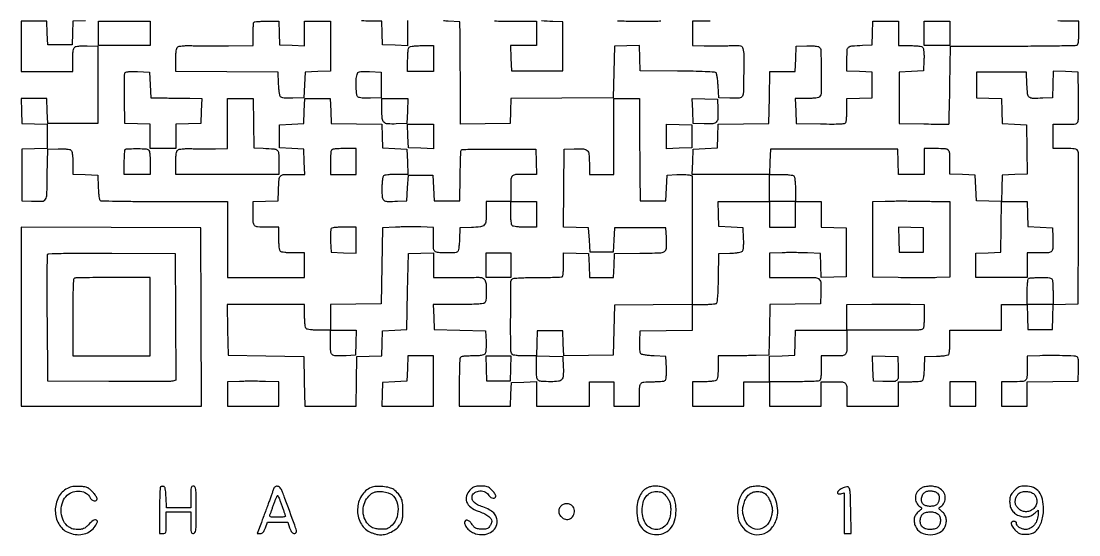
# Model space of a CAD drawing. Extents: x 156 to 936, y 95 to 969.
# Drawn here: x 156 to 936, y 95 to 474 of the extents above; entities that cross this region are included whole.
import ezdxf

# ---------------------------------------------------------------- set-up
doc = ezdxf.new("R2010")
doc.units = 0

msp = doc.modelspace()

# ---------------------------------------------------------------- linework, layer by layer
for points in [[(203.288393, 474.212982), (194.076786, 473.925964), (193.788393, 465.212982), (193.5, 456.5), (184.5, 456.5), (175.5, 456.5), (175.211067, 465.25), (174.922134, 474), (165.461067, 474), (156, 474), (156, 455.5), (156, 437), (175, 437), (194, 437), (194, 445.377555, -0.009406), (194.0746, 449.342652, -0.027148), (194.326735, 452.078343, -0.03848), (194.748928, 453.939147, -0.145524), (195.405204, 454.921326, -0.126804), (196.431833, 455.405224, -0.023545), (198.514748, 455.701133, -0.021342), (201.264652, 455.842502, -0.01153), (204.655204, 455.793771), (212.5, 455.5), (212.5, 427), (212.5, 398.5), (194, 398.5), (175.5, 398.5), (175.212474, 407.75), (174.924948, 417), (165.424948, 417), (155.924948, 417), (156.212474, 407.75), (156.5, 398.5), (165.75, 398.212474), (175, 397.924948), (175, 389), (175, 380.075052), (165.75, 379.787526), (156.5, 379.5), (156.5, 360.5), (156.5, 341.5), (163.479083, 341.199088, 0.020449), (171.375868, 341.181735, 0.253026), (173.874462, 342.660318, 0.128108), (174.893739, 346.126829, 0.004158), (175.227984, 360.763526), (175.5, 379.5), (183.344796, 379.793771, -0.01153), (186.735348, 379.842502, -0.021342), (189.485252, 379.701133, -0.023545), (191.568167, 379.405224, -0.126804), (192.594796, 378.921326, -0.14531), (193.250556, 377.94081, -0.038548), (193.672919, 376.085306, -0.027224), (193.925268, 373.359698, -0.009472), (194, 369.415081), (194, 361.075052), (203.25, 360.787526), (212.5, 360.5), (212.792098, 351.532999, 0.009802), (212.99172, 347.709784, 0.020255), (213.32689, 344.737042, 0.020143), (213.754615, 342.549132, 0.194196), (214.292098, 341.791394, 0.137884), (215.322394, 341.476993, 0.000719), (226.013929, 341.255617, 0.003115), (238.229463, 341.096368, 0.001961), (252.5, 341.055213, -0.000139), (267.344423, 341.066495, -0.000166), (281.348438, 341.068596, -0.000143), (293.160224, 341.063071, -0.001077), (298.75, 341.046818), (308, 341), (308, 313), (308, 285), (316.75, 284.919577, 0.001644), (323.911553, 284.877301, 0.00086), (332.828068, 284.869319, 0.000726), (343.530204, 284.893686, 0.000434), (356.25, 284.952167), (365, 285), (365, 294), (365, 303), (356.7, 303, -0.011084), (353.171507, 303.07823, -0.020332), (350.306878, 303.322289, -0.021091), (348.139671, 303.689458, -0.144849), (347.2, 304.2, -0.144849), (346.689458, 305.139671, -0.021091), (346.322289, 307.306878, -0.020332), (346.07823, 310.171507, -0.011084), (346, 313.7), (346, 322), (337.106989, 322, -0.014732), (330.350994, 322.199102, -0.19511), (328.143776, 323.249844, -0.175559), (327.171283, 325.592092, -0.011491), (327, 333.044262), (327, 340.924948), (336.25, 341.212474), (345.5, 341.5), (345.75303, 349, -0.00842), (346.176507, 357.367945, -0.161913), (347.149792, 359.746245, -0.20356), (349.28527, 360.803416, -0.014513), (356.056578, 361), (365.075052, 361), (364.787526, 370.25), (364.5, 379.5), (355.5, 380), (346.5, 380.5), (346.5, 389), (346.5, 397.5), (355.5, 398), (364.5, 398.5), (364.787526, 407.75), (365.075052, 417), (374.5, 417), (383.924948, 417), (384.212474, 407.75), (384.5, 398.5), (403.211387, 398.228077), (421.922774, 397.956153), (422.211387, 389.228077), (422.5, 380.5), (431.5, 380), (440.5, 379.5), (440.787526, 370.25), (441.075052, 361), (432.737526, 361, 0.01101), (429.190499, 360.921884, 0.020283), (426.315021, 360.678036, 0.021051), (424.141321, 360.311042, 0.145015), (423.2, 359.8, 0.144765), (422.689713, 358.86117, 0.021112), (422.322455, 356.697258, 0.020356), (422.078287, 353.838136, 0.011122), (422, 350.319052, 0.019851), (422.245842, 344.129415, 0.208391), (423.41302, 341.942745, 0.16774), (425.947407, 341.054179, 0.01198), (433.520917, 341.199088), (440.5, 341.5), (441, 351), (441.5, 360.5), (450.5, 360.5), (459.5, 360.5), (460, 351), (460.5, 341.5), (470, 341.5), (479.5, 341.5), (479.730145, 359.477068, -0.002308), (479.85167, 366.453251, -0.003488), (480.027887, 372.525702, -0.001376), (480.229614, 377.730374, -0.081408), (480.420551, 378.653556, -0.293748), (481.275921, 379.281112, -0.006181), (486.76647, 379.551362, -0.008734), (494.813172, 379.707103, -0.002087), (508.190406, 379.676488), (535.5, 379.5), (535.787526, 370.25), (536.075052, 361), (528.119313, 361, 0.011676), (520.578687, 360.823888, 0.180709), (518.23551, 359.821417, 0.191194), (517.190859, 357.550484, 0.01333), (517, 350.393011), (517, 341), (508, 341), (499, 341), (499, 333.19113, -0.021393), (498.710893, 326.437187, -0.172022), (497.445101, 323.649791, -0.172829), (494.709314, 322.289094, -0.021639), (488, 321.778245), (479.5, 321.5), (479.206033, 313.031844, -0.010674), (479.005667, 309.460658, -0.020911), (478.666992, 306.63313, -0.02067), (478.236162, 304.533237, -0.192561), (477.706033, 303.797157, -0.129551), (475.866154, 303.210824, -0.010011), (470.644524, 303.049855, -0.013912), (465.431055, 303.138633, -0.0543), (462.25, 303.630286, -0.119278), (460.998475, 304.312812, -0.151027), (460.330915, 305.440995, -0.053747), (460.053651, 307.610286, -0.004933), (460, 313.048011), (460, 321.86276), (450.75, 322.18138, 0.007), (446.521873, 322.267784, 0.004027), (441.426563, 322.25953, 0.004022), (436.307538, 322.168824, 0.006705), (432, 322), (422.5, 321.5), (422, 293.5), (421.5, 265.5), (402.75, 265.227935), (384, 264.955869), (384, 255.477935), (384, 246), (375.7, 246, -0.011084), (372.171507, 246.07823, -0.020332), (369.306878, 246.322289, -0.021091), (367.139671, 246.689458, -0.144849), (366.2, 247.2, -0.144849), (365.689458, 248.139671, -0.021091), (365.322289, 250.306878, -0.020332), (365.07823, 253.171507, -0.011084), (365, 256.7), (365, 265), (336.477935, 265), (307.955869, 265), (308.227935, 246.25), (308.5, 227.5), (336.5, 227), (364.5, 226.5), (364.772559, 208.25), (365.045117, 190), (384, 190), (402.954883, 190), (403.227441, 208.25), (403.5, 226.5), (412.712964, 226.787036), (421.925929, 227.074071), (422.212964, 236.287036), (422.5, 245.5), (431.5, 246), (440.5, 246.5), (441, 274.5), (441.5, 302.5), (450.75, 302.787526), (460, 303.075052), (460, 294.037526), (460, 285), (468.75, 284.881396, 0.003027), (472.795634, 284.851055, 0.001644), (477.768566, 284.860216, 0.001637), (482.828258, 284.902736, 0.002591), (487.164267, 284.975847, -0.004947), (492.91022, 285.045651, -0.042418), (495.470048, 284.8339, -0.105963), (496.919805, 284.25744, -0.123067), (497.914267, 283.160193, -0.105733), (498.791865, 280.116446, -0.019195), (498.978899, 274.208462, -0.015801), (498.751825, 268.288247, -0.180798), (497.8, 266.2, -0.171775), (496.578973, 265.617435, -0.0109), (492.562402, 265.28272, -0.01162), (486.814006, 265.06357, -0.003717), (478.262474, 265), (459.924948, 265), (460.212474, 255.75), (460.5, 246.5), (479.5, 246), (498.5, 245.5), (498.793771, 237.655204, -0.01153), (498.842502, 234.264652, -0.021342), (498.701133, 231.514748, -0.023545), (498.405224, 229.431833, -0.126804), (497.921326, 228.405204, -0.144912), (496.943902, 227.750408, -0.038672), (495.098201, 227.327728, -0.027367), (492.391264, 227.07498, -0.009595), (488.484544, 227, 0.008015), (484.350658, 226.933729, 0.032921), (481.858209, 226.688995, 0.05832), (480.345113, 226.253567, 0.204709), (479.654295, 225.541492, 0.081871), (479.42975, 224.450759, 0.002169), (479.255042, 219.505482, 0.004493), (479.126857, 213.677196, 0.003053), (479.081071, 207.041492), (479.067529, 190), (497.994832, 190), (516.922134, 190), (517.211067, 198.75), (517.5, 207.5), (526.75, 207.787526), (536, 208.075052), (536, 199.037526), (536, 190), (555.5, 190), (575, 190), (575, 199), (575, 208), (584, 208), (593, 208), (593, 199), (593, 190), (602.5, 190), (612, 190), (612, 197.418213, -0.012045), (612.169488, 204.452803, -0.170409), (613.103321, 206.752319, -0.196932), (615.216333, 207.795471, -0.016954), (621.356989, 208.015313, 0.009288), (624.570103, 208.081049, 0.012325), (627.487838, 208.267102, 0.009701), (629.896861, 208.527636, 0.10999), (630.793098, 208.850966, 0.187221), (631.389362, 209.659703, 0.039341), (631.721251, 211.4185, 0.027159), (631.864234, 214.085459, 0.008519), (631.793098, 218.085653), (631.5, 226.5), (622.795583, 227, -0.010967), (619.381989, 227.271312, -0.015042), (616.327771, 227.674739, -0.01172), (613.836594, 228.140547, -0.145803), (613.000726, 228.594857, -0.155444), (612.558498, 229.454858, -0.019595), (612.289631, 231.55462, -0.019943), (612.157432, 234.29015, -0.011423), (612.205143, 237.594857), (612.5, 245.5), (631.75, 245.771593), (651, 246.043186), (651, 255.521593), (651, 265), (659.25, 265.015313, 0.008715), (662.499311, 265.077986, 0.011727), (665.436726, 265.254937, 0.008914), (667.863889, 265.502015, 0.11214), (668.726088, 265.809551, 0.223435), (669.339909, 266.777433, 0.01141), (669.731244, 270.573985, 0.01247), (670.034694, 276.090119, 0.003691), (670.226088, 284.544238), (670.5, 302.5), (678.659911, 302.788987, 0.010945), (682.292245, 302.997312, 0.024272), (685.042461, 303.350478, 0.02931), (687.017384, 303.823014, 0.147204), (687.953682, 304.44419, 0.129776), (688.41635, 305.440851, 0.021391), (688.701653, 307.561567, 0.02038), (688.840398, 310.323142, 0.011719), (688.793771, 313.655204), (688.5, 321.5), (679.5, 322), (670.5, 322.5), (670.212474, 331.75), (669.924948, 341), (688.962474, 341), (708, 341), (708, 331.5), (708, 322), (717.5, 322), (727, 322), (727, 331.5), (727, 341), (736.5, 341), (746, 341), (746, 331.537526), (746, 322.075052), (755.25, 321.787526), (764.5, 321.5), (764.5, 303.5), (764.5, 285.5), (755.289473, 285.212997), (746.078945, 284.925993), (745.789473, 293.712997), (745.5, 302.5), (736, 303, 0.006938), (731.692458, 303.166817, 0.004162), (726.573437, 303.251332, 0.004166), (721.478137, 303.250578, 0.007241), (717.25, 303.15347), (708, 302.806941), (708, 293.90347), (708, 285), (716.75, 284.877856, 0.003081), (720.761632, 284.846577, 0.001745), (725.621493, 284.855586, 0.001741), (730.520626, 284.898823, 0.002865), (734.663595, 284.973564, -0.021345), (741.781619, 284.838912, -0.189825), (744.56881, 283.537683, -0.181798), (745.785214, 280.653825, -0.019299), (745.79184, 273.237562), (745.5, 265.5), (726.771984, 265.228016), (708.043969, 264.956031), (707.771984, 246.228016), (707.5, 227.5), (698, 227.329024, -0.000729), (693.692568, 227.257785, -0.000437), (688.573437, 227.185059, -0.000437), (683.478045, 227.121575, -0.00076), (679.25, 227.079024), (670, 227), (670, 218.7, -0.011084), (669.92177, 215.171507, -0.020332), (669.677711, 212.306878, -0.021091), (669.310542, 210.139671, -0.144849), (668.8, 209.2, -0.144849), (667.860329, 208.689458, -0.021091), (665.693122, 208.322289, -0.020332), (662.828493, 208.07823, -0.011084), (659.3, 208), (651, 208), (651, 199), (651, 190), (670, 190), (689, 190), (689, 199), (689, 208), (698.5, 208), (708, 208), (708, 199), (708, 190), (727, 190), (746, 190), (746, 199), (746, 208), (754.893011, 208, -0.014293), (761.629342, 207.807402, -0.190034), (763.840438, 206.785965, -0.179949), (764.821795, 204.50542, -0.01257), (765, 197.418213), (765, 190), (784, 190), (803, 190), (803, 199), (803, 208), (811.25, 208.015313, 0.008579), (814.497876, 208.077072, 0.011582), (817.430835, 208.251296, 0.008725), (819.854929, 208.494381, 0.112667), (820.706033, 208.797157, 0.192561), (821.236162, 209.533237, 0.02067), (821.666992, 211.63313, 0.020911), (822.005667, 214.460658, 0.010674), (822.206033, 218.031844), (822.5, 226.5), (830.968156, 226.793967, 0.010674), (834.539342, 226.994333, 0.020911), (837.36687, 227.333008, 0.02067), (839.466763, 227.763838, 0.192561), (840.202843, 228.293967, 0.112667), (840.505619, 229.145071, 0.008725), (840.748704, 231.569165, 0.011582), (840.922928, 234.502124, 0.008579), (840.984687, 237.75), (841, 246), (860, 246), (879, 246), (879, 255.5), (879, 265), (888.462474, 265), (897.924948, 265), (898.212474, 255.75), (898.5, 246.5), (907.5, 246.5), (916.5, 246.5), (916.787036, 255.712964), (917.074071, 264.925929), (926.287036, 265.212964), (935.5, 265.5), (935.776118, 320.5, 0.000946), (935.842591, 341.744487, 0.001484), (935.810983, 360.004687, 0.000367), (935.724204, 375.978155, 0.057952), (935.507066, 377.75, 0.122612), (934.851516, 379.003912, 0.154493), (933.732866, 379.672192, 0.053324), (931.54856, 379.947535, 0.004712), (925.980948, 380), (917, 380), (917, 389), (917, 398), (925.980948, 398, 0.004723), (931.546285, 398.052569, 0.05326), (933.733241, 398.32806, 0.153853), (934.855448, 398.996239, 0.122337), (935.516124, 400.25, 0.054093), (935.724896, 401.805286, 0.002845), (935.823778, 406.832812, 0.00446), (935.854068, 412.824029, 0.003227), (935.785177, 419.5), (935.5, 436.5), (926.286659, 436.787041), (917.073318, 437.074081), (916.786659, 427.287041), (916.5, 417.5), (909.520917, 417.199088, -0.012739), (901.942653, 417.065605, -0.177046), (899.421808, 418.009645, -0.194277), (898.223546, 420.321238, -0.015844), (897.787398, 427.259666), (897.5, 436.5), (879, 436.5), (860.5, 436.5), (860.5, 427), (860.5, 417.5), (869.712964, 417.212964), (878.925929, 416.925929), (879.212964, 407.712964), (879.5, 398.5), (888.5, 398), (897.5, 397.5), (897.748183, 379.287502), (897.996366, 361.075004), (888.748183, 360.787502), (879.5, 360.5), (879.213341, 350.712959), (878.926682, 340.925919), (869.713341, 341.212959), (860.5, 341.5), (860, 351), (859.5, 360.5), (850.25, 360.787526), (841, 361.075052), (841, 368.955738, 0.011491), (840.828717, 376.407908, 0.175559), (839.856224, 378.750156, 0.19511), (837.649006, 379.800898, 0.014732), (830.893011, 380), (822, 380), (822, 370.5), (822, 361), (812.537526, 361), (803.075052, 361), (802.787526, 370.25), (802.5, 379.5), (755.5, 379.5), (708.5, 379.5), (708.212474, 370.25), (707.924948, 361), (679.424948, 361), (650.924948, 361), (651.212474, 370.25), (651.5, 379.5), (660.5, 380), (669.5, 380.5), (669.788613, 389.228077), (670.077226, 397.956153), (688.788613, 398.228077), (707.5, 398.5), (707.771593, 417.75), (708.043186, 437), (717.484067, 437), (726.924948, 437), (727.212474, 446.25), (727.5, 455.5), (735.344796, 455.793771, -0.011694), (738.684738, 455.84068, -0.020508), (741.444759, 455.70159, -0.021674), (743.560256, 455.41489, -0.129385), (744.560957, 454.94941, -0.217363), (745.760324, 452.466558, -0.003648), (745.988887, 436.855043, -0.004249), (745.971064, 421.409452, -0.172448), (744.830119, 418.295306, -0.157031), (743.910757, 417.710484, -0.029855), (741.939403, 417.320419, -0.024048), (739.145361, 417.075128, -0.00987), (735.340029, 417), (726.924948, 417), (727.212474, 407.75), (727.5, 398.5), (745.426279, 398.226208, 0.003244), (754.364497, 398.147687, 0.013907), (759.689515, 398.283582, 0.016205), (763.133477, 398.579568, 0.225497), (764.160966, 399.226208, 0.110756), (764.479785, 400.113661, 0.009416), (764.736403, 402.538238, 0.012109), (764.919837, 405.474126, 0.00908), (764.984687, 408.712474), (765, 416.924948), (774.25, 417.212474), (783.5, 417.5), (783.5, 427), (783.5, 436.5), (774.25, 436.787526), (765, 437.075052), (765, 446.018474, -0.014194), (765.190094, 452.713321, -0.199365), (766.215838, 454.834916, -0.165063), (768.527107, 455.811311, -0.009054), (776.5, 456.245668), (783.5, 456.5), (783.788933, 465.25), (784.077866, 474), (793.538933, 474), (803, 474), (803, 465), (803, 456), (811.377555, 456, -0.009406), (815.342652, 455.9254, -0.027148), (818.078343, 455.673265, -0.03848), (819.939147, 455.251072, -0.145524), (820.921326, 454.594796, -0.126804), (821.405224, 453.568167, -0.023545), (821.701133, 451.485252, -0.021342), (821.842502, 448.735348, -0.01153), (821.793771, 445.344796), (821.5, 437.5), (812.5, 437), (803.5, 436.5), (803.5, 417.5), (803.5, 398.5), (821.75, 398.227441, 0.001414), (828.762379, 398.142554, 0.002319), (834.700991, 398.115011, 0.000271), (839.987863, 398.117876, 0.231864), (840.210819, 398.227441, 0.159319), (840.299984, 398.477615, 0.000083), (840.518094, 406.791811, 0.00111), (840.738921, 416.053059, 0.000676), (840.960819, 427), (841.5, 455.5), (887.292351, 455.659263, 0.001132), (904.951465, 455.760664, 0.0018), (920.061383, 455.936052, 0.000366), (933.356957, 456.148009, 0.087657), (934.542351, 456.377878, 0.20724), (935.256963, 457.077924, 0.057064), (935.690895, 458.627759, 0.0321), (935.934437, 461.18872, 0.007659), (936, 465.468615), (936, 474), (928.081787, 474, -0.011337), (920.606774, 474.169516, -0.173918)], [(441, 474.443422), (441, 455.924948), (431.75, 456.212474), (422.5, 456.5), (422.211067, 465.25), (421.922134, 474), (413.496251, 474, -0.022368), (407.033259, 474.289271, -0.185588)], [(664.122326, 474.065109, -0.006989), (659.464816, 474), (651, 474), (651, 465), (651, 456), (659.75, 455.881396, 0.003011), (663.792526, 455.85095, 0.001641), (668.755058, 455.859753, 0.001635), (673.799992, 455.901758, 0.002597), (678.118282, 455.974268, -0.003895), (684.27899, 456.061715, -0.0532), (686.506531, 455.838447, -0.166746), (687.632014, 455.168916, -0.116634), (688.308067, 453.842873, -0.058815), (688.896762, 449.032078, -0.004203), (688.840946, 435.541043, -0.002549), (688.593456, 421.51315, -0.117704), (687.867902, 418.753172, -0.13175), (686.977141, 417.803477, -0.097513), (685.623933, 417.292568, -0.043793), (683.311596, 417.109356, -0.006715), (678.693659, 417.210468), (670.5, 417.5), (670, 426.204417, 0.010361), (669.733196, 429.613657, 0.014363), (669.343274, 432.654215, 0.010831), (668.896516, 435.138564, 0.148056), (668.466466, 435.937952, 0.18386), (667.41198, 436.408347, 0.002628), (660.398615, 436.764112, 0.006159), (651.56571, 437.056674, 0.002773), (639.966466, 437.233534), (612.5, 437.5), (612.211984, 446.787023), (611.923969, 456.074046), (602.711984, 455.787023), (593.5, 455.5), (593, 436.5), (592.5, 417.5), (554.787367, 417.238011), (517.074734, 416.976023), (516.787367, 407.738011), (516.5, 398.5), (498.25, 398.267027), (480, 398.034054), (479.893608, 426.267027, 0.000344), (479.842337, 437.772683, 0.00037), (479.776284, 448.997189, 0.000349), (479.705719, 458.631567, 0.001773), (479.643608, 464), (479.5, 473.5), (470.795583, 474, -0.010084), (467.388323, 474.264753, -0.014048)], [(505.047559, 474.271549, 0.008261), (510.916002, 474.066025, 0.004622), (518.059017, 474), (536, 474), (536, 465), (536, 456), (526.462474, 456), (516.924948, 456), (517.212474, 446.75), (517.5, 437.5), (536.5, 437.5), (555.5, 437.5), (555.5, 455.5), (555.5, 473.5), (548, 473.75303, -0.00835), (539.642263, 474.174822, -0.160196)], [(595.754472, 474.364262, 0.00242), (600.784097, 474.178303, 0.004765), (606.727001, 474.044051, 0.003264), (613.474799, 474, 0.002672), (623.159864, 474.051749, 0.019343), (627.81213, 474.281609, 0.038952)]]:
    msp.add_lwpolyline(points, format="xyb")
for points in [[(251, 465), (251, 456), (232, 456), (213, 456), (213, 465), (213, 474), (232, 474), (251, 474)], [(841, 465), (841, 456), (831.5, 456), (822, 456), (822, 465), (822, 474), (831.5, 474), (841, 474)], [(460, 388.962474), (460, 379.924948), (450.75, 380.212474), (441.5, 380.5), (441.211067, 389.25), (440.922134, 398), (450.461067, 398), (460, 398)], [(650.5, 389), (650.5, 380.5), (641.25, 380.212474), (632, 379.924948), (632, 389), (632, 398.075052), (641.25, 397.787526), (650.5, 397.5)], [(156, 256.007138), (156, 190), (222.50719, 190), (289.014379, 190), (288.75719, 255.75), (288.5, 321.5), (222.25, 321.757138), (156, 322.014276)], [(803.211971, 312.788029), (803.5, 303.5), (812.5, 303.5), (821.5, 303.5), (821.5, 312.5), (821.5, 321.5), (812.211971, 321.788029), (802.923942, 322.076058)], [(517, 294), (517, 285), (508, 285), (499, 285), (499, 294), (499, 303), (508, 303), (517, 303)], [(440.787526, 217.75), (440.5, 208.5), (431.5, 208), (422.5, 207.5), (422.211067, 198.75), (421.922134, 190), (440.961067, 190), (460, 190), (460, 208.5), (460, 227), (450.537526, 227), (441.075052, 227)], [(516.787526, 217.75), (516.5, 208.5), (508, 208.5), (499.5, 208.5), (499.212474, 217.75), (498.924948, 227), (508, 227), (517.075052, 227)], [(841, 199), (841, 190), (850.5, 190), (860, 190), (860, 199), (860, 208), (850.5, 208), (841, 208)]]:
    msp.add_lwpolyline(points, close=True)
for points in [[(346.211067, 465.25), (346.5, 456.5), (355.75, 456.212474), (365, 455.924948), (365, 464.962474), (365, 474), (374.5, 474), (384, 474), (384, 455.537526), (384, 437.075052), (374.75, 436.787526), (365.5, 436.5), (365, 427), (364.5, 417.5), (356.403945, 417.212045, -0.009286), (352.542386, 417.146465, -0.027996), (349.914254, 417.297926, -0.040696), (348.140288, 417.648101, -0.151604), (347.197621, 418.261881, -0.125475), (346.74742, 419.210577, -0.012743), (346.327227, 421.688932, -0.015307), (345.98723, 424.715916, -0.011626), (345.793676, 428.049836), (345.5, 436.5), (307.75, 436.762025), (270, 437.02405), (270, 445.38958, -0.009139), (270.074231, 449.450425, -0.029014), (270.33064, 452.153745, -0.043905), (270.773513, 453.960894, -0.13837), (271.47458, 454.978903, -0.125079), (272.589189, 455.508902, -0.024523), (274.802749, 455.834299, -0.020936), (277.814653, 456.000288, -0.00977), (281.72458, 455.975462, 0.00426), (286.303244, 455.895928, 0.001275), (293.283158, 455.851957, 0.001278), (301.11928, 455.8426, 0.001384), (308.75, 455.874114), (327, 456), (327, 464.333333, -0.007459), (327.048357, 467.574835, -0.011027), (327.195833, 470.414583, -0.006456), (327.401196, 472.773194, -0.173108), (327.666667, 473.333333, -0.174591), (328.231761, 473.599162, -0.005914), (330.720855, 473.804167, -0.010518), (333.709469, 473.951665, -0.00707), (337.127734, 474), (345.922134, 474)], [(460, 446.5), (460, 437), (450.5, 437), (441, 437), (441, 445.3, -0.011084), (441.07823, 448.828493, -0.020332), (441.322289, 451.693122, -0.021091), (441.689458, 453.860329, -0.144849), (442.2, 454.8, -0.144849), (443.139671, 455.310542, -0.021091), (445.306878, 455.677711, -0.020332), (448.171507, 455.92177, -0.011084), (451.7, 456), (460, 456)], [(251, 427), (251.5, 417.5), (261.5, 417.378301, -0.000173), (265.967942, 417.322383, -0.000111), (271.143836, 417.254662, -0.000112), (276.20474, 417.186185, -0.000211), (280.287526, 417.128301), (289.075052, 417), (288.787526, 407.75), (288.5, 398.5), (279.25, 398.212474), (270, 397.924948), (270, 388.962474), (270, 380), (260.5, 380), (251, 380), (251, 388.962474), (251, 397.924948), (241.75, 398.212474), (232.5, 398.5), (232.226045, 416.466382, -0.002738), (232.157838, 423.447139, -0.004101), (232.181672, 429.543708, -0.001757), (232.263004, 434.747927, -0.087035), (232.459691, 435.755553, -0.230713), (233.132554, 436.383519, -0.046636), (234.779627, 436.724608, -0.028631), (237.436466, 436.867546, -0.007369), (241.733647, 436.789171), (250.5, 436.5)], [(421.5, 427), (421.5, 417.5), (413.655204, 417.206229, -0.01153), (410.264652, 417.157498, -0.021342), (407.514748, 417.298867, -0.023545), (405.431833, 417.594776, -0.126804), (404.405204, 418.078674, -0.194107), (403.439925, 419.868396, -0.016355), (403.020493, 425.202308, -0.022519), (403.016409, 430.743702, -0.054415), (403.639985, 434.78709, -0.110763), (404.30988, 436.066437, -0.165116), (405.383551, 436.710791, -0.057007), (407.450552, 436.916833, -0.004686), (412.876331, 436.78709), (421.5, 436.5)], [(327.227441, 398.75), (327.5, 380.5), (334.5, 380.245668, -0.009074), (342.47539, 379.810854, -0.165509), (344.785755, 378.832254, -0.199016), (345.810651, 376.706186, -0.014075), (346, 369.980948), (346, 361), (308, 361), (270, 361), (270, 369.377555, -0.009118), (270.074186, 373.44514, -0.028987), (270.330524, 376.151611, -0.043883), (270.773344, 377.96035, -0.13844), (271.47458, 378.978903, -0.125079), (272.589189, 379.508902, -0.024523), (274.802749, 379.834299, -0.020936), (277.814653, 380.000288, -0.00977), (281.72458, 379.975462, 0.003165), (285.717686, 379.89735, 0.001862), (290.492533, 379.851957, 0.001862), (295.264977, 379.842131, 0.00318), (299.25, 379.874114), (308, 380), (308, 398.5), (308, 417), (317.477441, 417), (326.954883, 417)], [(440.787526, 407.75), (440.5, 398.5), (432.520365, 398.203802, -0.024754), (426.179672, 398.2824, -0.188489), (423.521953, 399.515788, -0.172538), (422.277182, 402.288424, -0.02007), (422, 409.19113), (422, 417), (431.537526, 417), (441.075052, 417)], [(612.030494, 398.25, 0.00079), (612.057919, 389.697251, 0.000459), (612.11651, 379.426562, 0.000459), (612.194129, 369.132136, 0.000774), (612.280494, 360.5), (612.5, 341.5), (622, 341.5), (631.5, 341.5), (632, 351), (632.5, 360.5), (639.479083, 360.800912, -0.008543), (642.315847, 360.874694, -0.00936), (645.068333, 360.847713, -0.008876), (647.417649, 360.738925, -0.045501), (648.705905, 360.537677), (650.953644, 359.973531), (650.921937, 312.50201), (650.89023, 265.03049), (622.195115, 264.765245), (593.5, 264.5), (593, 246), (592.5, 227.5), (574.287172, 227.276733), (556.074344, 227.053466), (555.787172, 236.276733), (555.5, 245.5), (546, 245.5), (536.5, 245.5), (536.212959, 236.286659), (535.925919, 227.073318), (545.712959, 226.786659), (555.5, 226.5), (555.796198, 218.520365, -0.023411), (555.736324, 212.354832, -0.167714), (554.623376, 209.638483, -0.185309), (552.13495, 208.33303, -0.029742), (546.55887, 208.013655, -0.013691), (539.594004, 208.22011, -0.178439), (537.258312, 209.235762, -0.188471), (536.206213, 211.500529, -0.01558), (536, 218.116631), (536, 227), (527.622445, 227, -0.009981), (523.851026, 227.075291, -0.02388), (521.063814, 227.320284, -0.029286), (519.089262, 227.708185, -0.157672), (518.176718, 228.287068, -0.17373), (517.006517, 231.505862, -0.001735), (516.976788, 256.295596, -0.001459), (517.106645, 281.315654, -0.220986), (518.302906, 283.836427, -0.152549), (519.478705, 284.319691, -0.007212), (523.793877, 284.63428, -0.010005), (529.449799, 284.851239, -0.004583), (536.83351, 284.918919, 0.00325), (543.505801, 284.962287, 0.004985), (549.284539, 285.095039, 0.001859), (554.240065, 285.276769, 0.129009), (555.029896, 285.518476, 0.220226), (555.414138, 286.100261, 0.010925), (555.715032, 288.432476, 0.015933), (555.929648, 291.304239, 0.010683), (556, 294.596543), (556, 303.075052), (565.25, 302.787526), (574.5, 302.5), (574.788933, 293.75), (575.077866, 285), (584, 285), (592.922134, 285), (593.211067, 293.75), (593.5, 302.5), (612.236474, 302.772016, 0.004158), (626.873171, 303.106261, 0.128108), (630.339682, 304.125538, 0.253026), (631.818265, 306.624132, 0.020449), (631.800912, 314.520917), (631.5, 321.5), (612.5, 321.5), (593.5, 321.5), (593, 312.5), (592.5, 303.5), (584, 303.5), (575.5, 303.5), (575, 312.5), (574.5, 321.5), (565.234727, 321.787728), (555.969453, 322.075456), (556.234727, 350.787728), (556.5, 379.5), (563.734468, 379.793496, -0.020779), (570.581767, 379.786611, -0.176675), (573.376493, 378.630306, -0.185863), (574.694661, 375.977918, -0.023427), (575, 369.464816), (575, 361), (584, 361), (593, 361), (593.092739, 369.75, 0.002168), (593.121685, 374.371542, 0.00061), (593.126798, 381.584375, 0.000615), (593.112617, 389.738298, 0.000648), (593.078456, 397.75), (592.971434, 417), (602.485717, 417), (612, 417)], [(669.793496, 409.265532, -0.020426), (669.791428, 402.366406, -0.176584), (668.639144, 399.568826, -0.193533), (666.014678, 398.306941, -0.025297), (659.693659, 398.210468), (651.5, 398.5), (651.211971, 407.788029), (650.923942, 417.076058), (660.211971, 416.788029), (669.5, 416.5)], [(249.418213, 379.393011, -0.192406), (250.217093, 378.653872, -0.06988), (250.688469, 377.154102, -0.034532), (250.937024, 374.571713, -0.00673), (251, 369.893011), (251, 361), (241.5, 361), (232, 361), (232, 369.833333, -0.007039), (232.048334, 373.266524, -0.010477), (232.195833, 376.267708, -0.005871), (232.400808, 378.76784, -0.174709), (232.666667, 379.333333, -0.192867), (233.981803, 379.896108, -0.004931), (240.550861, 379.984299, -0.008182), (246.871554, 379.903379, -0.084511)], [(384.606989, 378.418213, 0.06844), (384.368926, 377.400281, 0.007317), (384.178303, 374.9751, 0.008902), (384.044385, 372.066073, 0.00705), (384, 368.918213), (384, 361), (393.5, 361), (403, 361), (403, 370.5), (403, 380), (394.106989, 380, 0.00673), (389.428287, 379.937024, 0.034532), (386.845898, 379.688469, 0.06988), (385.346128, 379.217093, 0.192406)], [(725.8, 359.8, -0.147006), (726.316915, 358.838945, -0.020534), (726.681818, 356.584848, -0.019692), (726.923212, 353.57572, -0.010168), (727, 349.8), (727, 341), (717.5, 341), (708, 341), (708, 351), (708, 361), (716.3, 361, -0.011084), (719.828493, 360.92177, -0.020332), (722.693122, 360.677711, -0.021091), (724.860329, 360.310542, -0.144849)], [(536, 331.5), (536, 322), (527.7, 322, -0.011084), (524.171507, 322.07823, -0.020332), (521.306878, 322.322289, -0.021091), (519.139671, 322.689458, -0.144849), (518.2, 323.2, -0.144849), (517.689458, 324.139671, -0.021091), (517.322289, 326.306878, -0.020332), (517.07823, 329.171507, -0.011084), (517, 332.7), (517, 341), (526.5, 341), (536, 341)], [(831.75, 341.063793), (841, 341), (841, 313.036212), (841, 285.072424), (831.25, 284.786212, -0.005573), (826.247186, 284.695144, -0.001813), (818.85625, 284.669796, -0.001807), (810.643566, 284.70109, -0.002035), (802.75, 284.791817), (784, 285.083634), (784, 313.004291), (784, 340.924948), (793.25, 341.212474, -0.004156), (797.51219, 341.309506, -0.002297), (802.720312, 341.360841, -0.002289), (807.999661, 341.364454, -0.003681), (812.5, 341.313793, 0.000868), (817.000323, 341.237811, 0.00054), (822.279688, 341.163546, 0.000542), (827.487862, 341.101549, 0.000981)], [(898.212474, 331.75), (898.5, 322.5), (907.5, 322), (916.5, 321.5), (916.800912, 314.520917, -0.012322), (916.941866, 306.88044, -0.176722), (916.009281, 304.372662, -0.202101), (913.732324, 303.227183, -0.01682), (906.980948, 303), (898, 303), (898, 294), (898, 285), (879, 285), (860, 285), (860, 293.962474), (860, 302.924948), (869.25, 303.212474), (878.5, 303.5), (878.772065, 322.25), (879.044131, 341), (888.484539, 341), (897.924948, 341)], [(384.423642, 320.661609, 0.079281), (384.235027, 319.7687, 0.006579), (384.147568, 317.392336, 0.008656), (384.129541, 314.539392, 0.006569), (384.205027, 311.411609), (384.5, 303.5), (393.75, 303.212474), (403, 302.924948), (403, 312.462474), (403, 322), (393.968615, 322, 0.007593), (389.620517, 321.933967, 0.027242), (386.854544, 321.698735, 0.041413), (385.106941, 321.304101, 0.228749)], [(269.759875, 255.77153), (270.019749, 209.043061), (267.759875, 208.494001, -0.057675), (266.004934, 208.276836, -0.000538), (252.945088, 208.187752, -0.00181), (237.910959, 208.155786, -0.001169), (220.5, 208.222471), (175.5, 208.5), (175.239372, 254.5, -0.000997), (175.174287, 272.225103, -0.001596), (175.197198, 287.357597, -0.000282), (175.267665, 300.72814, -0.090314), (175.461789, 301.759906, -0.301449), (176.45055, 302.464468, -0.003096), (185.402033, 302.70934, -0.005599), (198.68089, 302.841585, -0.001079), (222.722417, 302.759906), (269.5, 302.5)], [(195.25, 284.337719, 0.286605), (194.579791, 283.416621, 0.006896), (194.265434, 277.906228, 0.008864), (194.055066, 269.647433, 0.001935), (194, 255.416667), (194, 227), (222.5, 227), (251, 227), (251, 256), (251, 285), (223.75, 284.921053, 0.001717), (213.21496, 284.854351, 0.002675), (204.1375, 284.717133, 0.000767), (196.247198, 284.543529, 0.090243)], [(916.393011, 283.418213, -0.069754), (916.631434, 282.386579, -0.006804), (916.821697, 279.828225, -0.008515), (916.955643, 276.757628, -0.006641), (917, 273.418213), (917, 265), (907.5, 265), (898, 265), (898, 274.416667, -0.007664), (898.066885, 278.779825, -0.023674), (898.296577, 281.718794, -0.030487), (898.663429, 283.66522, -0.23943), (899.25, 284.337719, -0.073768), (900.090566, 284.54009, -0.005873), (902.377947, 284.717133, -0.007854), (905.124525, 284.854008, -0.005939), (908.143011, 284.921053, -0.008277), (912.114571, 284.896331, -0.039372), (914.372614, 284.666389, -0.078191), (915.702595, 284.201528, -0.179923)], [(821.984687, 256.683587, -0.009382), (821.918022, 253.453458, -0.012421), (821.72919, 250.518081, -0.00983), (821.46462, 248.094691, -0.109622), (821.136411, 247.186477, -0.187083), (820.304599, 246.572623, -0.036226), (818.437012, 246.206766, -0.025722), (815.616033, 246.010126, -0.008179), (811.401724, 246.00253, 0.002366), (806.74442, 246.048278, 0.000698), (799.607069, 246.07464, 0.000701), (791.581411, 246.081828, 0.000754), (783.75, 246.066053), (765, 246), (765, 238.081787, -0.01141), (764.829247, 230.599988, -0.175208), (763.85745, 228.252746, -0.195511), (761.650479, 227.199638, -0.014768), (754.893011, 227), (746, 227), (746, 218.106989, -0.00673), (745.937024, 213.428287, -0.034532), (745.688469, 210.845898, -0.06988), (745.217093, 209.346128, -0.192406), (744.418213, 208.606989, -0.081401), (743.244542, 208.364228, -0.002396), (738.184475, 208.178303, -0.00474), (732.207024, 208.044049, -0.003244), (725.418213, 208), (708, 208), (708, 217.462474), (708, 226.924948), (717.25, 227.212474), (726.5, 227.5), (726.787526, 236.75), (727.075052, 246), (746.037526, 246), (765, 246), (765, 255.477935), (765, 264.955869), (783.25, 265.227935, -0.002221), (790.988621, 265.308914, -0.001894), (799.15, 265.327134, -0.001909), (806.574392, 265.287242, -0.005417), (811.75, 265.183587), (822, 264.867173)], [(402.787526, 236.75), (402.5, 227.5), (395.520917, 227.199088, -0.012322), (387.88044, 227.058134, -0.176722), (385.372662, 227.990719, -0.202101), (384.227183, 230.267676, -0.01682), (384, 237.019052), (384, 246), (393.537526, 246), (403.075052, 246)], [(802.788514, 217.778718, -0.017872), (802.770984, 211.215167, -0.210428), (801.678754, 208.972515, -0.176334), (799.182645, 208.050889, -0.011928), (791.479083, 208.199088), (784.5, 208.5), (784.211971, 217.788029), (783.923942, 227.076058), (793.211971, 226.788029), (802.5, 226.5)], [(907.25, 227.212474), (898, 226.924948), (898, 218.069463, -0.014889), (897.79962, 211.341871, -0.195866), (896.745668, 209.139748, -0.174757), (894.397656, 208.170318, -0.011384), (886.918213, 208), (879, 208), (879, 199), (879, 190), (888.5, 190), (898, 190), (898, 198.977935), (898, 207.955869), (916.75, 208.227935), (935.5, 208.5), (935.789171, 217.266353, 0.007405), (935.866359, 221.515345, 0.027968), (935.726599, 224.17153, 0.044223), (935.397068, 225.823626, 0.248475), (934.789171, 226.447593, 0.067284), (932.225329, 226.90617, 0.003715), (924.064022, 227.193543, 0.006315), (915.257247, 227.326857, 0.008395)], [(317.075991, 208.212474), (308, 207.924948), (308, 198.962474), (308, 190), (327, 190), (346, 190), (346, 198.933587), (346, 207.867173), (336.075991, 208.183587, 0.004663), (331.617069, 208.284142, 0.002926), (326.401087, 208.322593, 0.002936), (321.265615, 208.300245, 0.005361)], [(190.019933, 129.304874, 0.155085), (183.446426, 122.721335, 0.121764), (181.089277, 112.858051, 0.123692), (183.607982, 103.151531, 0.162571), (190.27066, 96.96382, 0.069297), (195.787964, 95.33084, 0.082412), (201.211763, 95.412558, 0.088017), (206.036683, 97.201726, 0.093672), (209.8321, 100.513679, 0.05619), (212.073389, 104.134649, 0.416074), (211.451506, 105.856571, 0.27349), (209.103251, 105.625041, 0.045646), (205.564771, 102.5, -0.024926), (203.598573, 100.613102, -0.074821), (202.031494, 99.618323, -0.076884), (200.265359, 99.143223, -0.027337), (197.647699, 99, -0.027821), (195.203317, 99.136115, -0.058154), (193.349383, 99.565181, -0.061696), (191.713659, 100.389587, -0.035125), (189.961872, 101.75, -0.119766), (186.619322, 106.616155, -0.091121), (185.44617, 113, -0.091121), (186.619322, 119.383845, -0.119766), (189.961872, 124.25, -0.109314), (194.323486, 126.705531, -0.101488), (199.437121, 127.180995, -0.110009), (204.001516, 125.62417, -0.149966), (206.868104, 122.390135, 0.120484), (208.094496, 120.833665, 0.124305), (209.88709, 120.041075, 0.18771), (211.361942, 120.343328, 0.254691), (212, 121.514685, 0.122155), (211.799959, 122.321267, 0.022234), (211.014446, 123.659857, 0.022756), (209.929398, 125.177676, 0.018921), (208.644924, 126.690392, 0.026254), (206.558282, 128.74015, 0.078204), (204.874335, 129.814512, 0.06936), (202.829944, 130.387596, 0.017646), (199.394924, 130.730582, 0.018725), (196.432851, 130.809943, 0.035079), (194.045235, 130.616628, 0.041092), (191.9809, 130.126615, 0.040834)], [(258.701236, 130.367903, 0.18639), (258.417979, 129.728201, 0.002081), (258.205988, 124.927863, 0.006098), (258.050648, 119.336228, 0.003894), (258, 112.833333), (258, 96), (260.5, 96, 0.093656), (261.948613, 96.273745, 0.227396), (262.671875, 97.05, 0.071364), (262.953338, 98.789706, 0.004478), (263, 104), (263, 112), (272, 112), (281, 112), (281, 104, 0.005351), (281.051385, 99.198839, 0.055952), (281.3125, 97.25, 0.176663), (281.921799, 96.349175, 0.157888), (283, 96, 0.267644), (284.131287, 96.652291, 0.103099), (284.721429, 98.4375, 0.026629), (284.959338, 102.362042, 0.001825), (285, 113.5, 0.001825), (284.959338, 124.637958, 0.026629), (284.721429, 128.5625, 0.103099), (284.131287, 130.347709, 0.267644), (283, 131, 0.157888), (281.921799, 130.650825, 0.176663), (281.3125, 129.75, 0.055952), (281.051385, 127.801161, 0.005351), (281, 123), (281, 115), (272.042064, 115), (263.084129, 115), (262.792064, 122.739156, 0.008421), (262.577277, 126.671754, 0.038474), (262.239274, 128.933965, 0.076427), (261.72616, 130.226948, 0.216275), (260.951236, 130.773725, 0.047014), (260.306808, 130.834818, 0.044782), (259.651434, 130.776373, 0.048101), (259.081091, 130.615714, 0.104047)], [(342.129925, 128.81934, 0.001911), (341.640232, 127.503569, 0.000371), (340.767355, 125.125056, 0.000395), (339.753785, 122.350033, 0.000365), (338.717722, 119.5, -0.000688), (337.526169, 116.228822, -0.000353), (336.024496, 112.132812, -0.000351), (334.472713, 107.918502, -0.00053), (333.114562, 104.25), (330.050306, 96), (332.305987, 96, 0.097165), (333.481787, 96.23067, 0.11645), (334.398098, 96.883863, 0.075283), (335.191298, 98.123113, 0.021566), (336.030834, 100.25), (337.5, 104.5), (345, 104.5), (352.5, 104.5), (353.969166, 100.25, 0.021645), (354.806071, 98.130766, 0.074599), (355.599076, 96.888969, 0.115448), (356.511886, 96.232221, 0.09877), (357.675985, 96, 0.281475), (358.780939, 96.675557, 0.188644), (358.933659, 98.191742, 0.018811), (357.686352, 102.083784, 0.000342), (350.270011, 122.5, 0.009463), (348.688421, 126.601456, 0.040537), (347.507187, 128.938438, 0.074612), (346.407321, 130.249618, 0.145575), (345.18049, 130.81934, 0.070563), (344.142407, 130.82426, 0.111499), (343.312201, 130.513441, 0.103436), (342.654666, 129.854519, 0.054578)], [(414.020563, 129.937978, 0.160355), (406.918799, 123.755757, 0.126704), (404.044011, 113.923036, 0.126481), (406.274897, 103.911516, 0.159549), (412.96189, 97.25, 0.027517), (414.92941, 96.390083, 0.021352), (417.152419, 95.667389, 0.021797), (419.289729, 95.171381, 0.0477), (420.96189, 95.021962, 0.066146), (424.837166, 95.561384, 0.048957), (428.878487, 97.120696, 0.049401), (432.494721, 99.412141, 0.072058), (435.098931, 102.133472, 0.041462), (436.352714, 104.241007, 0.059995), (437.062171, 106.285943, 0.042387), (437.404985, 108.921023, 0.011162), (437.5, 113.17667, 0.028), (437.194645, 118.625075, 0.077324), (436.186003, 122.322552, 0.086329), (434.178191, 125.302648, 0.041112), (430.701649, 128.373429, 0.102183), (427.594825, 129.827218, 0.035137), (422.67268, 130.640567, 0.035443), (417.619848, 130.755097, 0.087747)], [(427.914815, 125.544051, -0.163652), (432.23514, 121.080722, -0.106916), (433.895135, 114.04396, -0.100993), (432.52106, 106.605196, -0.130396), (428.37118, 101.069606, -0.040912), (426.633625, 99.91526, -0.072198), (425.025056, 99.308919, -0.057143), (423.064092, 99.107871, -0.017468), (420.082013, 99.24791, -0.02074), (417.123118, 99.614699, -0.06116), (415.16068, 100.193858, -0.071578), (413.571994, 101.17239, -0.03667), (411.885622, 102.801981, -0.096927), (408.990761, 107.675868, -0.093047), (408.091026, 113.353943, -0.093019), (409.311734, 118.973207, -0.096796), (412.478869, 123.678869, -0.026702), (414.434092, 125.435713, -0.071076), (416.042869, 126.392863, -0.071527), (417.849279, 126.857922, -0.027298), (420.44966, 127, -0.026836), (422.436229, 126.8933, -0.021327), (424.560534, 126.572315, -0.021804), (426.508117, 126.103513, -0.049398)], [(486.923077, 128.076923, 0.12282), (484.342678, 123.781741, 0.168158), (484.506601, 119.308856, 0.141523), (487.53385, 115.335026, 0.07965), (492.956095, 112.514583, -0.030785), (496.967428, 110.902009, -0.047262), (500.179847, 108.984075, -0.058464), (502.32417, 106.988481, -0.177972), (503, 105.149926, -0.067642), (502.889477, 104.336691, -0.027652), (502.532222, 103.277984, -0.026741), (502.017091, 102.167121, -0.030844), (501.407563, 101.17149, -0.059527), (500.367463, 100.009086, -0.104275), (499.247829, 99.376681, -0.074057), (497.707368, 99.130426, -0.018855), (495.17174, 99.198984, -0.023325), (492.581347, 99.488695, -0.082048), (490.995632, 100.017264, -0.094494), (489.785168, 100.983983, -0.037091), (488.514177, 102.71148, 0.061935), (486.780096, 104.83894, 0.128346), (484.920907, 105.873802, 0.259954), (483.593294, 105.526261, 0.204301), (483, 104.134859, 0.127823), (483.607675, 101.796683, 0.064939), (485.430568, 99.339289, 0.060176), (488.030054, 97.225719, 0.067944), (490.957187, 95.894681, 0.089352), (496.864232, 95.225136, 0.11331), (502.110158, 96.796443, 0.128831), (505.688876, 100.28704, 0.136237), (507, 105.009659, 0.09678), (506.344248, 108.365764, 0.100619), (504.476928, 111.175983, 0.07809), (501.222439, 113.538353, 0.036276), (496.400593, 115.574159, -0.035652), (492.441242, 117.240008, -0.084598), (489.882506, 119.138439, -0.122658), (488.653001, 121.287894, -0.133602), (488.629326, 123.690541, -0.195955), (490.617507, 126.34541, -0.128721), (494.330478, 127.433102, -0.119447), (498.31769, 126.588132, -0.159533), (500.974382, 124.047868, 0.122851), (502.226005, 122.665699, 0.124896), (503.972553, 122.044063, 0.177934), (505.398574, 122.421502, 0.244681), (506, 123.576923, 0.115959), (505.812648, 124.373898, 0.028583), (505.141346, 125.549279, 0.027718), (504.195777, 126.842082, 0.024625), (503.076923, 128.076923, 0.034195), (501.312711, 129.615022, 0.0755), (499.746639, 130.466418, 0.065802), (497.864647, 130.879026, 0.021106), (495, 131, 0.021106), (492.135353, 130.879026, 0.065802), (490.253361, 130.466418, 0.0755), (488.687289, 129.615022, 0.034195)], [(618.5, 130.045972, 0.097971), (614.867771, 127.627034, 0.083377), (612.181952, 123.877538, 0.070072), (610.543114, 118.853343, 0.043939), (610.001554, 112.6849, 0.060493), (610.848421, 105.725371, 0.101866), (613.370972, 100.435379, 0.114546), (617.525541, 96.973455, 0.091527), (623.135764, 95.335487, 0.109106), (629.531938, 96.079696, 0.127286), (634.614084, 99.455999, 0.11177), (637.861825, 105.281659, 0.071036), (638.981996, 113, 0.037954), (638.589727, 118.321572, 0.065807), (637.362952, 122.573767, 0.075077), (635.22174, 125.972609, 0.067551), (632.102117, 128.730067, 0.0729), (629.123342, 130.144853, 0.050399), (625.45822, 130.876965, 0.050334), (621.714318, 130.861459, 0.071992)], [(630.700723, 124.75, -0.034921), (632.77082, 122.131433, -0.058343), (634.072578, 119.646686, -0.057857), (634.771745, 116.913591, -0.033727), (635, 113.533623, -0.061579), (634.271142, 107.637974, -0.095196), (632.110842, 102.999041, -0.114517), (628.737184, 100.057304, -0.122881), (624.5, 99, -0.117949), (620.254327, 100.015672, -0.115059), (616.882819, 102.848174, -0.097396), (614.728866, 107.321234, -0.063734), (614, 113.016082, -0.060455), (614.705146, 118.826708, -0.100972), (616.807711, 123.260686, -0.12043), (620.163323, 126.013526, -0.112302), (624.5, 127, -0.030029), (626.561372, 126.876087, -0.057063), (628.175931, 126.491089, -0.065677), (629.507509, 125.79912, -0.055461)], [(691.841427, 129.475929, 0.153555), (686.879624, 124.343542, 0.086725), (684.375289, 115.974428, 0.084257), (684.827481, 107.006196, 0.130267), (688.373172, 100.154986, 0.124647), (694.904245, 95.818526, 0.147614), (702.279203, 95.486352, 0.142003), (708.814263, 99.317282, 0.112534), (713.001877, 106.393918, 0.083792), (713.940586, 112.912827, 0.06801), (712.814134, 119.893443, 0.072098), (709.990396, 125.895363, 0.128158), (705.953117, 129.524244, 0.076842), (702.83235, 130.571847, 0.043505), (698.849301, 130.905331, 0.043592), (694.888611, 130.545693, 0.080142)], [(705.463184, 124.627725, -0.071664), (707.066024, 122.485319, -0.032026), (708.553885, 119.285158, -0.032033), (709.639065, 115.86366, -0.060846), (709.988846, 113, -0.040312), (709.922639, 112.18014, -0.009094), (709.672974, 110.803016, -0.009367), (709.325173, 109.219966, -0.00896), (708.913537, 107.627288, -0.138911), (705.098481, 101.361208, -0.189171), (699, 98.96827, -0.189171), (692.901519, 101.361208, -0.138911), (689.086463, 107.627288, -0.016035), (688.307694, 110.826608, -0.051755), (688.08232, 113.000815, -0.051724), (688.308189, 115.175662, -0.016001), (689.087847, 118.377725, -0.056939), (690.604313, 122.124398, -0.089369), (692.77389, 124.825974, -0.097959), (695.58922, 126.440247, -0.081511), (699, 127, -0.03249), (701.042272, 126.867152, -0.055523), (702.699737, 126.460055, -0.060584), (704.125805, 125.730633, -0.047931)], [(761.25, 129.266966, 0.0524), (758.908906, 127.767927, 0.177961), (757.985285, 126.242085, 0.415761), (758.587512, 125.354117, 0.108602), (760.5, 125.410644), (763, 126.038104), (763, 111.019052), (763, 96), (765.523614, 96), (768.047228, 96), (767.773614, 113.237194, 0.003866), (767.472216, 126.003186, 0.089024), (766.718468, 129.558395, 0.357152), (764.951468, 130.519661, 0.069361)], [(819.888053, 129.500358, 0.123329), (816.801801, 126.663885, 0.127115), (815.460801, 122.739266, 0.132996), (816.212068, 118.791707, 0.140934), (818.844589, 115.864983, -0.037303), (819.915317, 115.079666, -0.282506), (820.099864, 114.508938, -0.149582), (819.701925, 113.837303, -0.009862), (817.989099, 112.337374, 0.064423), (815.822721, 109.977252, 0.096327), (814.679708, 107.430688, 0.095178), (814.567026, 104.618497, 0.061588), (815.447072, 101.472432, 0.172483), (819.620715, 96.877438, 0.120598), (826.458819, 95.118468, 0.121764), (833.286059, 96.721334, 0.177346), (837.445059, 101.214266, 0.065867), (838.298984, 104.370386, 0.087421), (838.175196, 107.336611, 0.089971), (837.055344, 110.018395, 0.074202), (835.001376, 112.345388, -0.009888), (833.294206, 113.840525, -0.150075), (832.898421, 114.510156, -0.282229), (833.083527, 115.079649, -0.037051), (834.155411, 115.864983, 0.141474), (836.816264, 118.829519, 0.136143), (837.538306, 122.802831, 0.129484), (836.110949, 126.732661, 0.122512), (832.908806, 129.547158, 0.072419), (829.943901, 130.571549, 0.047955), (826.351342, 130.903881, 0.048134), (822.781677, 130.546482, 0.075606)], [(831.744406, 125.797161, -0.160638), (832.704762, 124.263725, -0.069949), (832.950674, 121.844294, -0.067884), (832.51224, 119.349105, -0.11954), (831.428571, 117.571429, -0.129878), (829.543295, 116.474174, -0.060207), (826.719926, 116.051767, -0.059342), (823.802166, 116.31597, -0.106026), (821.612418, 117.29414, -0.171057), (820.262054, 119.265468, -0.102269), (820.095773, 122.132971, -0.097715), (821.091925, 124.942641, -0.141269), (823, 126.736617, -0.082663), (825.095008, 127.405292, -0.06284), (827.508717, 127.449926, -0.062952), (829.853175, 126.894149, -0.083751)], [(888.4, 127.6, 0.02557), (886.612453, 125.619632, 0.068887), (885.630727, 124.002408, 0.072099), (885.149642, 122.2232, 0.030041), (885, 119.734859, 0.064706), (885.485701, 115.997422, 0.088898), (886.913257, 112.931695, 0.090508), (889.292976, 110.590913, 0.069575), (892.568744, 108.977312, 0.058389), (895.652765, 108.345314, 0.071591), (898.586094, 108.514035, 0.073162), (901.302571, 109.494737, 0.064703), (903.75, 111.248444), (906, 113.348628), (906, 110.739414, -0.077704), (905.297138, 106.244048, -0.09078), (903.261826, 102.439755, -0.101325), (900.227271, 99.901803, -0.124273), (896.654988, 99, -0.081109), (894.277225, 99.388269, -0.076137), (892.088864, 100.515643, -0.084928), (890.537562, 102.103809, -0.152211), (890, 103.828741, 0.166893), (889.846583, 104.275565, 0.09517), (889.4125, 104.655943, 0.076026), (888.765001, 104.913082, 0.056627), (888, 105, 0.172725), (886.581821, 104.495024, 0.264106), (886.121311, 103.308514, 0.114146), (886.886206, 101.356757, 0.032111), (888.917971, 98.765777, 0.029316), (890.704166, 96.988242, 0.083225), (892.189409, 96.060614, 0.076266), (893.970503, 95.624785, 0.02194), (896.812983, 95.5, 0.023103), (899.242286, 95.612306, 0.04446), (901.157443, 95.96329, 0.05406), (902.712338, 96.580967, 0.060406), (904.036243, 97.5, 0.071793), (906.506985, 100.433492, 0.051728), (908.383852, 104.286629, 0.047211), (909.568555, 108.820995, 0.039448), (909.978038, 113.782119, 0.053776), (909.189349, 121.341728, 0.11124), (906.711041, 126.703447, 0.133808), (902.538051, 129.877224, 0.096343), (896.765141, 131, 0.023856), (893.935503, 130.864914, 0.07279), (892.072697, 130.407613, 0.074346), (890.440774, 129.441613, 0.025632)], [(903, 125, -0.111476), (904.598703, 122.468981, -0.100173), (905.037269, 119.393538, -0.100298), (904.245545, 116.392759, -0.112063), (902.365141, 114.07258, -0.07889), (899.612147, 112.536053, -0.096953), (896.711131, 112.072925, -0.099763), (893.91346, 112.739388, -0.088396), (891.454545, 114.454545, -0.06385), (889.874009, 116.500023, -0.096331), (889.128877, 118.618109, -0.095715), (889.229531, 120.871116, -0.062335), (890.149704, 123.315741, -0.046043), (891.381068, 125.209491, -0.106727), (892.682086, 126.282376, -0.090989), (894.444778, 126.818891, -0.027482), (897.25, 126.984687, -0.037159), (898.987039, 126.862545, -0.047003), (900.550645, 126.482519, -0.051231), (901.899974, 125.855944, -0.062153)], [(347.97809, 117.25, 0.000112), (348.909719, 114.573636, 0.000144), (349.766747, 112.115625, 0.000109), (350.486264, 110.055356, 0.001267), (350.77001, 109.25, -0.333393), (350.590639, 108.674895, -0.103243), (349.709664, 108.282428, -0.043297), (347.962067, 108.059636, -0.010066), (345, 108, -0.006731), (341.398535, 108.048483, -0.069848), (339.940387, 108.293371, -0.25449), (339.413188, 108.840844, -0.160035), (339.457995, 109.75, 0.00518), (339.84219, 110.782385, 0.000816), (340.573448, 112.821875, 0.000906), (341.427109, 115.228819, 0.000792), (342.31166, 117.75, -0.007589), (343.188981, 120.145807, -0.012079), (344.019445, 122.164062, -0.005996), (344.769221, 123.814087, -0.290886), (345.061745, 124, -0.293548), (345.355411, 123.811332, -0.005216), (346.152883, 122.017188, -0.011237), (347.037027, 119.837541, -0.007033)], [(553.381202, 115.459036, 0.109927), (552.480095, 113.072754, 0.121514), (552.725384, 110.621888, 0.113625), (554.114518, 108.44446, 0.087502), (556.444308, 106.843421, 0.194785), (560.088767, 106.687436, 0.169265), (563.084589, 109.096837, 0.16052), (564.028585, 112.957851, 0.178579), (562.428571, 116.428571, 0.119904), (560.301989, 117.722842, 0.104078), (557.700054, 117.985624, 0.10371), (555.205377, 117.177049, 0.118206)], [(832.171259, 110.345012, -0.125524), (833.456477, 108.406658, -0.079541), (833.936373, 105.723808, -0.078016), (833.555554, 102.970874, -0.11105), (832.345012, 100.828741, -0.143586), (830.151214, 99.483681, -0.062506), (826.734357, 99.002391, -0.06197), (823.248651, 99.382767, -0.12644), (820.828741, 100.654988, -0.125524), (819.543523, 102.593342, -0.079541), (819.063627, 105.276192, -0.078016), (819.444446, 108.029126, -0.11105), (820.654988, 110.171259, -0.143586), (822.848786, 111.516319, -0.062506), (826.265643, 111.997609, -0.06197), (829.751349, 111.617233, -0.12644)]]:
    msp.add_lwpolyline(points, format="xyb", close=True)

doc.saveas('drawing.dxf')
